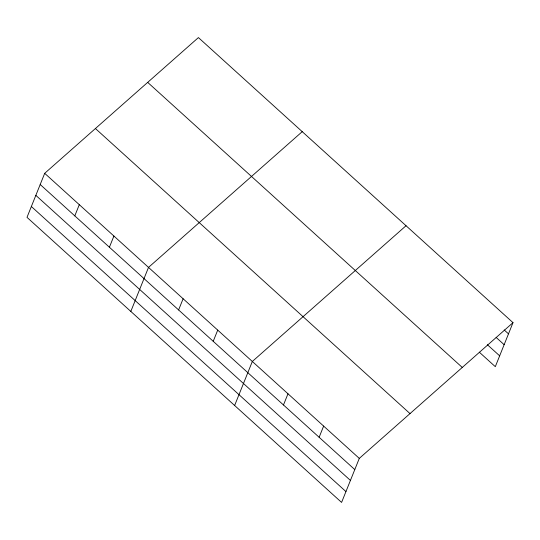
<?xml version="1.0" encoding="UTF-8"?>
<svg xmlns="http://www.w3.org/2000/svg" width="540" height="540" viewBox="0 0 540 540"><rect width="100%" height="100%" fill="white"/><g stroke="black" fill="none" stroke-linecap="round" stroke-linejoin="round"><path stroke-width="0.81" d="M44.699 173.326L27 217.35L341.591 502.416L359.289 458.393L513 322.65L198.41 37.584L44.699 173.326L359.289 458.393M74.797 215.885L79.299 204.687M109.404 247.239L113.906 236.041M130.815 311.418L148.514 267.401L302.225 131.659M178.612 309.953L183.114 298.755M213.219 341.314L217.721 330.115M234.63 405.493L252.329 361.469L406.039 225.727M283.48 404.98L287.982 393.782M319.133 437.285L323.635 426.087M513 322.65L495.302 366.674L479.318 352.188M504.198 329.954L508.498 333.855M496.152 337.439L504.144 344.682M487.364 344.702L499.655 355.84M147.683 82.377L462.274 367.45M95.425 128.534L410.015 413.6M40.196 184.525L354.787 469.591M35.843 195.359L350.433 480.425M31.354 206.516L345.944 491.582"/></g></svg>
